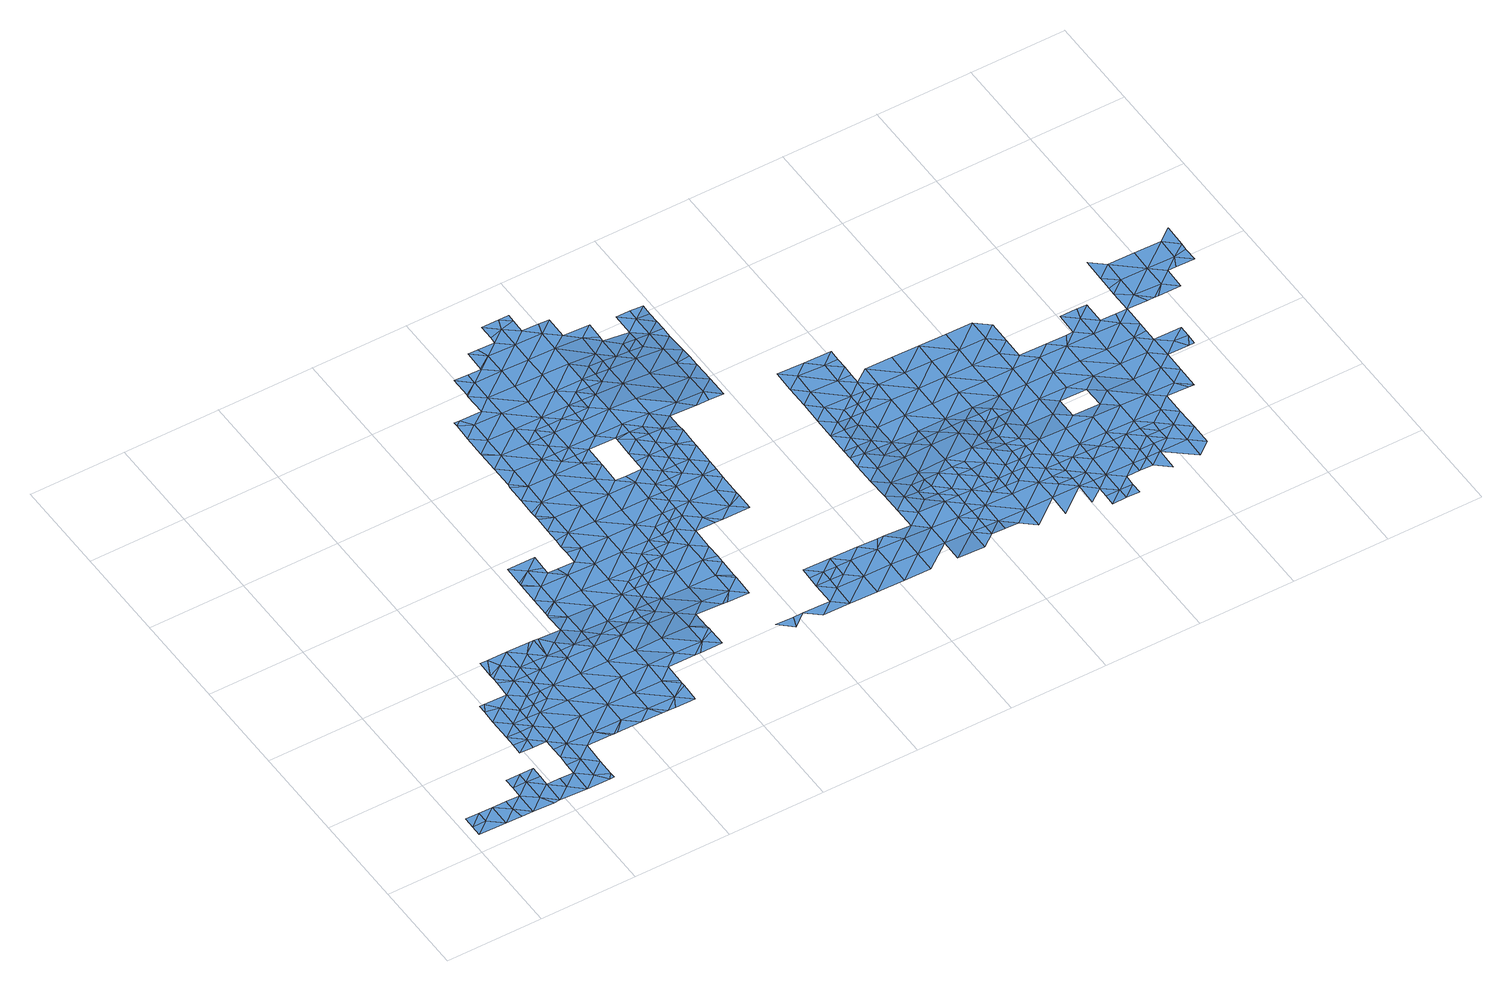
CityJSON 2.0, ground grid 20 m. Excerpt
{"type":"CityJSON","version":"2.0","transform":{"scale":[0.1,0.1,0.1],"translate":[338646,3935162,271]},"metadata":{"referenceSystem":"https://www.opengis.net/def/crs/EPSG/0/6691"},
"CityObjects":{
"waterbody1":{"type":"WaterBody","attributes":{"name":"6","class":"1140","function":"1","WaterBodyRiverFloodingRiskAttribute.description":"3","WaterBodyRiverFloodingRiskAttribute.rankOrg":"2","WaterBodyRiverFloodingRiskAttribute.adminType":"2","WaterBodyRiverFloodingRiskAttribute.scale":"L1"},"geometry":[{"type":"MultiSurface","lod":"1","boundaries":[[[0,1,2]],[[2,1,3]],[[3,1,4]],[[4,1,5]],[[1,6,5]],[[1,7,6]],[[8,9,10]],[[10,11,12]],[[13,11,14]],[[15,16,17]],[[18,15,19]],[[20,21,22]],[[23,24,25]],[[26,27,22]],[[28,29,24]],[[30,27,31]],[[32,33,29]],[[34,35,36]],[[36,37,38]],[[37,39,40]],[[41,42,43]],[[42,44,45]],[[42,46,44]],[[46,42,47]],[[47,42,39]],[[41,39,42]],[[40,48,37]],[[37,48,38]],[[38,48,49]],[[49,50,38]],[[51,38,50]],[[51,52,38]],[[36,38,52]],[[36,52,53]],[[53,54,36]],[[36,54,55]],[[55,34,36]],[[33,31,29]],[[27,29,31]],[[27,24,29]],[[56,57,58]],[[56,59,57]],[[56,60,59]],[[60,56,61]],[[62,61,56]],[[63,64,65]],[[65,64,66]],[[64,67,66]],[[68,69,70]],[[68,71,69]],[[72,71,68]],[[72,73,71]],[[74,73,72]],[[75,73,74]],[[75,76,73]],[[77,76,75]],[[78,79,80]],[[79,81,80]],[[82,81,79]],[[82,83,81]],[[84,83,82]],[[83,84,85]],[[84,3,85]],[[84,86,3]],[[86,84,75]],[[85,3,87]],[[3,88,87]],[[89,87,88]],[[89,60,87]],[[89,88,90]],[[88,91,90]],[[88,4,91]],[[91,4,92]],[[91,92,93]],[[92,94,93]],[[94,92,95]],[[5,95,92]],[[5,96,95]],[[97,96,5]],[[98,99,100]],[[99,98,101]],[[102,99,101]],[[99,102,103]],[[26,24,27]],[[26,25,24]],[[25,26,104]],[[22,104,26]],[[22,105,104]],[[21,105,22]],[[47,39,37]],[[47,106,46]],[[44,46,107]],[[45,43,42]],[[108,99,103]],[[100,99,109]],[[93,100,109]],[[91,93,109]],[[110,90,91]],[[90,111,89]],[[60,85,87]],[[60,112,85]],[[113,112,60]],[[112,114,83]],[[114,115,83]],[[114,116,115]],[[117,118,80]],[[119,80,118]],[[80,119,120]],[[121,122,123]],[[122,124,125]],[[125,124,126]],[[124,127,126]],[[127,124,128]],[[124,129,128]],[[129,130,128]],[[131,128,130]],[[132,128,131]],[[133,126,127]],[[126,133,134]],[[135,126,134]],[[136,135,134]],[[137,135,136]],[[138,139,125]],[[123,125,139]],[[140,141,73]],[[125,135,138]],[[137,136,141]],[[136,142,141]],[[71,141,142]],[[136,134,142]],[[131,130,66]],[[127,128,132]],[[135,125,126]],[[123,122,125]],[[112,83,85]],[[84,82,75]],[[115,81,83]],[[75,82,79]],[[80,81,117]],[[78,80,120]],[[79,77,75]],[[73,76,140]],[[86,75,74]],[[143,86,74]],[[86,143,144]],[[145,2,144]],[[86,144,2]],[[71,73,141]],[[142,69,71]],[[67,131,66]],[[146,62,56]],[[61,113,60]],[[60,89,59]],[[147,57,59]],[[58,146,56]],[[148,97,5]],[[6,148,5]],[[92,4,5]],[[3,4,88]],[[2,3,86]],[[7,1,0]],[[2,145,0]],[[130,65,66]],[[149,150,151]],[[150,149,107]],[[149,44,107]],[[152,150,107]],[[152,107,153]],[[46,153,107]],[[46,154,153]],[[46,155,154]],[[106,155,46]],[[156,155,106]],[[155,156,157]],[[156,158,157]],[[159,158,156]],[[160,158,159]],[[161,158,160]],[[158,161,162]],[[163,164,165]],[[163,166,164]],[[163,167,166]],[[168,167,163]],[[169,170,171]],[[170,163,171]],[[171,163,172]],[[173,171,172]],[[171,173,174]],[[175,174,156]],[[175,171,174]],[[175,176,171]],[[175,177,176]],[[47,177,175]],[[47,35,177]],[[35,47,37]],[[35,37,36]],[[178,177,35]],[[179,177,178]],[[178,35,34]],[[47,175,106]],[[179,176,177]],[[169,171,176]],[[180,28,166]],[[166,28,24]],[[166,24,181]],[[181,24,23]],[[182,183,184]],[[185,186,187]],[[186,185,188]],[[157,188,185]],[[157,162,188]],[[154,157,185]],[[185,189,154]],[[185,187,189]],[[189,187,190]],[[189,190,191]],[[190,192,191]],[[189,191,193]],[[189,193,153]],[[194,153,193]],[[195,32,29]],[[28,195,29]],[[168,163,170]],[[180,166,167]],[[181,164,166]],[[163,165,172]],[[174,159,156]],[[157,158,162]],[[175,156,106]],[[155,157,154]],[[153,154,189]],[[194,152,153]],[[192,196,191]],[[197,15,18]],[[197,16,15]],[[198,16,197]],[[14,16,198]],[[11,16,14]],[[16,11,17]],[[10,17,11]],[[9,17,10]],[[17,9,199]],[[9,200,199]],[[9,201,200]],[[202,201,9]],[[203,204,8]],[[204,9,8]],[[205,203,8]],[[206,203,205]],[[184,207,182]],[[182,207,10]],[[207,8,10]],[[12,182,10]],[[182,12,208]],[[208,12,209]],[[12,210,209]],[[12,211,210]],[[12,11,211]],[[13,211,11]],[[212,213,20]],[[213,212,210]],[[212,214,210]],[[212,27,214]],[[212,22,27]],[[30,214,27]],[[215,216,217]],[[218,183,182]],[[217,216,209]],[[214,217,209]],[[22,212,20]],[[210,214,209]],[[216,208,209]],[[182,208,218]],[[205,8,207]],[[219,220,221]],[[222,221,220]],[[110,221,222]],[[223,221,110]],[[223,200,221]],[[200,223,108]],[[108,223,99]],[[99,223,109]],[[108,224,200]],[[108,225,224]],[[225,108,103]],[[224,226,199]],[[226,15,199]],[[19,15,226]],[[223,110,109]],[[91,109,110]],[[110,222,90]],[[90,222,111]],[[111,222,227]],[[228,227,222]],[[229,230,111]],[[59,111,230]],[[59,89,111]],[[147,59,230]],[[111,227,229]],[[228,222,220]],[[219,221,201]],[[204,202,9]],[[201,221,200]],[[200,224,199]],[[15,17,199]],[[231,232,196]],[[196,232,191]],[[233,191,232]],[[191,233,234]],[[193,191,234]],[[235,233,232]],[[236,235,232]],[[232,237,236]],[[231,237,232]]]}]},
"waterbody2":{"type":"WaterBody","attributes":{"name":"6","class":"1140","function":"1","WaterBodyRiverFloodingRiskAttribute.description":"3","WaterBodyRiverFloodingRiskAttribute.rankOrg":"1","WaterBodyRiverFloodingRiskAttribute.adminType":"2","WaterBodyRiverFloodingRiskAttribute.scale":"L1"},"geometry":[{"type":"MultiSurface","lod":"1","boundaries":[[[238,239,240]],[[241,242,243]],[[244,243,245]],[[246,244,245]],[[247,248,249]],[[250,247,249]],[[239,251,240]],[[252,239,238]],[[238,253,252]],[[113,61,254]],[[62,146,255]],[[255,146,256]],[[252,253,257]],[[258,259,260]],[[258,260,261]],[[261,260,262]],[[263,264,265]],[[49,48,265]],[[53,52,266]],[[179,178,267]],[[268,34,269]],[[270,268,269]],[[271,272,273]],[[269,34,55]],[[51,50,274]],[[52,51,274]],[[50,49,265]],[[50,265,275]],[[263,43,264]],[[276,151,277]],[[265,264,278]],[[242,265,278]],[[242,278,243]],[[243,278,279]],[[280,281,282]],[[281,283,282]],[[284,280,282]],[[285,286,287]],[[288,284,282]],[[273,282,283]],[[289,290,291]],[[292,281,293]],[[294,295,296]],[[255,256,297]],[[297,256,298]],[[299,298,256]],[[298,299,300]],[[301,302,303]],[[303,302,304]],[[179,267,305]],[[305,267,306]],[[307,308,309]],[[307,32,310]],[[31,33,311]],[[312,32,195]],[[180,167,312]],[[168,313,167]],[[168,170,313]],[[314,201,202]],[[57,147,315]],[[316,57,315]],[[315,317,316]],[[315,230,317]],[[230,318,317]],[[58,57,319]],[[57,320,319]],[[321,319,320]],[[321,322,319]],[[322,146,319]],[[319,146,58]],[[147,230,315]],[[219,201,314]],[[113,114,112]],[[81,115,323]],[[114,254,116]],[[114,113,254]],[[61,62,255]],[[146,322,256]],[[324,255,297]],[[322,299,256]],[[325,301,303]],[[326,325,303]],[[327,326,303]],[[328,327,303]],[[316,320,57]],[[329,330,331]],[[317,318,332]],[[230,229,318]],[[227,228,333]],[[220,219,314]],[[334,333,335]],[[336,334,335]],[[202,204,314]],[[203,206,335]],[[337,335,206]],[[337,206,338]],[[338,206,205]],[[205,184,338]],[[184,183,338]],[[218,339,183]],[[218,208,339]],[[339,340,183]],[[340,339,341]],[[341,339,215]],[[216,215,339]],[[183,340,338]],[[184,205,207]],[[208,216,339]],[[342,215,217]],[[217,30,342]],[[341,215,342]],[[253,238,241]],[[343,344,345]],[[307,345,344]],[[309,345,307]],[[346,345,309]],[[346,309,270]],[[308,307,310]],[[32,312,310]],[[313,310,312]],[[312,167,313]],[[313,347,310]],[[180,312,28]],[[195,28,312]],[[33,32,311]],[[347,313,306]],[[313,305,306]],[[313,170,305]],[[305,170,169]],[[169,179,305]],[[176,179,169]],[[303,304,328]],[[348,328,304]],[[349,328,348]],[[331,349,329]],[[350,317,332]],[[350,332,330]],[[330,332,331]],[[332,334,331]],[[318,334,332]],[[334,318,333]],[[227,333,318]],[[229,227,318]],[[228,220,333]],[[333,220,314]],[[333,314,335]],[[307,311,32]],[[344,311,307]],[[341,311,344]],[[342,311,341]],[[342,31,311]],[[30,31,342]],[[214,30,217]],[[335,204,203]],[[335,314,204]],[[343,341,344]],[[255,324,351]],[[254,255,351]],[[255,254,61]],[[352,353,152]],[[151,150,354]],[[151,354,277]],[[41,43,263]],[[39,41,263]],[[40,39,263]],[[40,263,48]],[[48,263,265]],[[323,261,262]],[[351,258,261]],[[355,356,251]],[[355,357,356]],[[250,358,357]],[[331,328,349]],[[331,334,336]],[[359,360,361]],[[337,336,335]],[[338,340,337]],[[340,341,362]],[[361,360,363]],[[363,364,365]],[[362,341,343]],[[366,343,345]],[[367,368,364]],[[118,323,262]],[[323,118,117]],[[117,81,323]],[[115,116,323]],[[116,261,323]],[[351,261,116]],[[254,351,116]],[[248,369,249]],[[369,370,371]],[[370,369,248]],[[371,372,367]],[[372,368,367]],[[373,364,368]],[[373,365,364]],[[363,365,374]],[[363,374,361]],[[361,375,359]],[[359,375,327]],[[328,359,327]],[[331,359,328]],[[359,331,336]],[[359,336,360]],[[360,336,337]],[[340,360,337]],[[360,340,362]],[[360,362,363]],[[363,362,364]],[[364,362,343]],[[366,364,343]],[[364,366,367]],[[367,366,369]],[[376,369,366]],[[376,377,369]],[[346,377,376]],[[377,346,269]],[[377,269,54]],[[377,54,266]],[[377,266,249]],[[249,266,358]],[[358,266,356]],[[356,266,274]],[[356,274,275]],[[356,275,240]],[[240,275,242]],[[240,242,238]],[[238,242,241]],[[241,243,244]],[[369,371,367]],[[376,366,345]],[[346,376,345]],[[346,270,269]],[[55,54,269]],[[291,281,292]],[[281,291,283]],[[290,283,291]],[[53,266,54]],[[273,272,282]],[[272,288,282]],[[287,378,285]],[[287,379,378]],[[287,280,379]],[[287,281,280]],[[293,281,287]],[[293,287,286]],[[286,380,245]],[[380,381,245]],[[245,381,246]],[[293,286,245]],[[243,293,245]],[[279,293,243]],[[279,292,293]],[[292,279,382]],[[278,382,279]],[[264,382,278]],[[264,277,382]],[[264,276,277]],[[43,276,264]],[[45,276,43]],[[45,44,276]],[[44,149,276]],[[149,151,276]],[[150,152,354]],[[353,354,152]],[[353,295,354]],[[296,295,353]],[[369,377,249]],[[250,249,358]],[[357,358,356]],[[52,274,266]],[[274,50,275]],[[251,356,240]],[[275,265,242]],[[352,152,194]],[[383,382,277]],[[292,382,383]],[[295,383,354]],[[384,289,291]],[[354,383,277]],[[385,295,294]],[[385,384,295]],[[295,384,383]],[[383,384,291]],[[383,291,292]],[[353,352,233]],[[234,233,352]],[[194,193,234]],[[194,234,352]]]}]},
"waterbody3":{"type":"WaterBody","attributes":{"name":"6","class":"1140","function":"1","WaterBodyRiverFloodingRiskAttribute.description":"3","WaterBodyRiverFloodingRiskAttribute.rankOrg":"2","WaterBodyRiverFloodingRiskAttribute.adminType":"2","WaterBodyRiverFloodingRiskAttribute.scale":"L1"},"geometry":[{"type":"MultiSurface","lod":"1","boundaries":[[[386,387,388]],[[388,387,389]],[[390,391,389]],[[390,392,391]],[[391,393,394]],[[391,392,393]],[[395,394,393]],[[396,397,392]],[[395,393,398]],[[393,392,397]],[[398,393,397]],[[398,399,400]],[[399,401,400]],[[399,398,397]],[[402,397,396]],[[403,399,397]],[[401,399,404]],[[402,403,397]],[[396,405,402]],[[399,403,404]],[[405,406,402]],[[407,404,403]],[[402,408,403]],[[405,409,406]],[[408,410,403]],[[407,403,410]],[[408,402,406]],[[409,411,406]],[[412,410,408]],[[413,408,406]],[[411,413,406]],[[413,412,408]],[[414,415,412]],[[413,414,412]],[[416,417,411]],[[418,413,411]],[[414,419,415]],[[415,419,420]],[[416,421,417]],[[422,423,420]],[[424,414,413]],[[419,422,420]],[[414,425,419]],[[418,411,417]],[[422,426,423]],[[421,427,417]],[[428,423,426]],[[429,430,419]],[[419,430,422]],[[424,413,418]],[[414,424,425]],[[419,425,429]],[[428,431,432]],[[427,433,417]],[[434,418,417]],[[431,428,426]],[[433,434,417]],[[432,435,436]],[[430,437,422]],[[438,426,422]],[[439,425,424]],[[435,432,431]],[[440,424,418]],[[441,440,418]],[[441,418,434]],[[426,442,431]],[[437,438,422]],[[443,439,424]],[[444,435,431]],[[443,424,440]],[[445,444,431]],[[430,446,437]],[[426,438,442]],[[431,442,445]],[[439,443,447]],[[446,448,437]],[[449,442,438]],[[450,437,448]],[[437,451,438]],[[438,452,449]],[[451,452,438]],[[448,453,450]],[[437,450,451]],[[453,454,450]],[[455,456,457]],[[458,452,451]],[[457,456,459]],[[460,455,457]],[[461,450,454]],[[462,460,457]],[[463,460,462]],[[454,463,462]],[[459,464,457]],[[458,451,465]],[[451,450,466]],[[461,454,462]],[[464,459,467]],[[464,468,457]],[[462,457,468]],[[450,461,466]],[[465,451,466]],[[469,461,462]],[[462,468,469]],[[470,465,466]],[[471,472,461]],[[461,472,466]],[[473,469,468]],[[461,469,471]],[[474,470,466]],[[472,474,466]],[[468,475,473]],[[476,469,473]],[[475,477,473]],[[477,476,473]],[[472,478,474]],[[477,475,479]],[[472,480,478]],[[481,474,478]],[[476,477,482]],[[480,483,478]],[[483,484,478]],[[480,485,483]],[[481,478,484]]]}]},
"waterbody4":{"type":"WaterBody","attributes":{"name":"6","class":"1140","function":"1","WaterBodyRiverFloodingRiskAttribute.description":"3","WaterBodyRiverFloodingRiskAttribute.rankOrg":"3","WaterBodyRiverFloodingRiskAttribute.adminType":"2","WaterBodyRiverFloodingRiskAttribute.scale":"L1"},"geometry":[{"type":"MultiSurface","lod":"1","boundaries":[[[400,395,398]],[[486,394,487]],[[486,487,488]],[[488,487,401]],[[400,401,487]],[[394,395,487]],[[395,400,487]]]}]},
"waterbody5":{"type":"WaterBody","attributes":{"name":"6","class":"1140","function":"1","WaterBodyRiverFloodingRiskAttribute.description":"3","WaterBodyRiverFloodingRiskAttribute.rankOrg":"1","WaterBodyRiverFloodingRiskAttribute.adminType":"2","WaterBodyRiverFloodingRiskAttribute.scale":"L1"},"geometry":[{"type":"MultiSurface","lod":"1","boundaries":[[[425,439,429]],[[435,489,436]],[[429,446,430]],[[490,436,489]],[[429,439,491]],[[492,493,427]],[[493,434,433]],[[446,429,491]],[[433,427,493]],[[490,489,494]],[[439,447,491]],[[435,444,489]],[[495,440,441]],[[448,446,491]],[[495,434,493]],[[441,434,495]],[[496,494,489]],[[492,497,493]],[[444,496,489]],[[491,447,448]],[[443,498,447]],[[499,444,445]],[[498,440,495]],[[443,440,498]],[[445,442,499]],[[442,449,499]],[[493,500,495]],[[501,496,444]],[[447,502,448]],[[499,501,444]],[[447,498,502]],[[493,497,500]],[[449,452,499]],[[498,495,456]],[[501,503,496]],[[453,448,502]],[[497,504,500]],[[505,496,503]],[[455,460,498]],[[455,498,456]],[[502,498,460]],[[452,506,499]],[[456,495,507]],[[508,505,509]],[[463,453,502]],[[495,500,507]],[[509,505,503]],[[499,510,501]],[[463,502,460]],[[504,511,500]],[[459,456,507]],[[512,503,501]],[[458,506,452]],[[454,453,463]],[[513,509,503]],[[510,499,506]],[[514,507,500]],[[510,512,501]],[[507,467,459]],[[511,514,500]],[[458,465,506]],[[503,512,513]],[[515,510,506]],[[467,507,514]],[[516,517,518]],[[516,513,517]],[[513,512,517]],[[506,465,515]],[[519,512,510]],[[520,467,514]],[[464,467,520]],[[515,521,510]],[[511,522,514]],[[523,518,517]],[[515,465,470]],[[468,464,475]],[[475,464,520]],[[511,524,525]],[[512,519,517]],[[526,527,514]],[[514,527,520]],[[511,525,522]],[[476,471,469]],[[526,514,522]],[[470,474,515]],[[519,510,521]],[[517,528,523]],[[471,480,472]],[[527,479,520]],[[475,520,479]],[[471,476,529]],[[530,522,525]],[[531,521,515]],[[480,471,529]],[[532,515,474]],[[517,519,528]],[[476,482,529]],[[525,533,534]],[[535,536,527]],[[537,519,521]],[[525,538,530]],[[479,527,536]],[[539,538,525]],[[523,528,540]],[[539,525,534]],[[474,481,532]],[[531,515,532]],[[531,537,521]],[[480,529,485]],[[541,482,477]],[[529,482,485]],[[541,479,536]],[[477,479,541]],[[519,542,528]],[[535,543,536]],[[481,484,532]],[[537,542,519]],[[482,544,485]],[[528,545,540]],[[482,541,544]],[[546,531,532]],[[547,541,536]],[[483,485,548]],[[485,544,548]],[[484,483,548]],[[536,543,549]],[[550,537,531]],[[532,484,546]],[[545,528,542]],[[551,544,541]],[[552,549,543]],[[546,550,531]],[[547,536,549]],[[484,548,546]],[[537,553,542]],[[552,554,549]],[[555,553,537]],[[541,547,551]],[[555,537,550]],[[542,553,545]],[[548,544,556]],[[557,547,549]],[[544,551,556]],[[558,550,546]],[[559,549,554]],[[546,548,560]],[[547,561,551]],[[559,557,549]],[[560,548,556]],[[558,555,550]],[[562,559,554]],[[563,556,551]],[[561,563,551]],[[545,553,564]],[[547,557,561]],[[558,546,560]],[[555,565,553]],[[562,566,559]],[[567,568,569]],[[570,560,556]],[[571,555,558]],[[572,569,568]],[[572,573,574]],[[553,575,564]],[[566,576,559]],[[556,563,577]],[[565,555,571]],[[573,572,568]],[[578,558,560]],[[559,579,557]],[[561,557,580]],[[581,571,558]],[[582,577,563]],[[576,579,559]],[[570,556,577]],[[570,578,560]],[[575,553,565]],[[568,583,573]],[[578,581,558]],[[584,565,571]],[[566,585,576]],[[581,584,571]],[[580,557,579]],[[585,586,576]],[[587,582,580]],[[583,568,588]],[[568,589,588]],[[590,565,584]],[[575,565,590]],[[587,580,579]],[[570,577,591]],[[592,581,578]],[[577,582,591]],[[593,579,576]],[[594,595,586]],[[596,576,586]],[[595,583,588]],[[594,583,595]],[[591,597,570]],[[570,598,578]],[[589,599,588]],[[582,587,591]],[[596,586,595]],[[593,576,596]],[[587,579,593]],[[598,570,597]],[[595,588,600]],[[588,599,600]],[[587,601,591]],[[593,601,587]],[[592,578,598]],[[602,595,600]],[[596,595,602]],[[603,592,598]],[[604,596,602]],[[597,591,605]],[[593,596,604]],[[597,606,598]],[[591,601,605]],[[607,601,593]],[[606,597,605]],[[608,593,604]],[[603,598,609]],[[610,598,606]],[[609,598,610]],[[611,608,604]],[[593,608,607]],[[612,613,609]],[[605,601,614]],[[612,609,610]],[[614,601,607]],[[612,615,613]],[[606,605,616]],[[608,611,617]],[[617,618,608]],[[608,618,607]],[[617,611,619]],[[616,605,614]],[[612,610,620]],[[610,606,621]],[[622,614,607]],[[612,623,615]],[[621,606,616]],[[622,607,618]],[[620,610,621]],[[612,620,623]],[[622,624,614]],[[614,624,616]],[[624,625,616]],[[620,621,626]],[[625,627,616]],[[616,627,621]],[[622,628,624]],[[629,626,621]],[[628,622,630]],[[621,627,629]],[[631,624,628]],[[632,628,630]],[[632,631,628]],[[632,630,633]],[[634,635,629]],[[636,629,635]],[[637,638,636]],[[638,637,639]],[[636,635,637]],[[640,641,639]],[[635,634,642]],[[639,637,640]],[[643,637,635]],[[644,635,642]],[[644,643,635]],[[643,640,637]],[[642,645,644]],[[644,645,646]],[[647,640,643]],[[644,648,643]],[[644,646,648]],[[648,649,643]],[[643,650,647]],[[649,648,651]],[[643,649,650]],[[652,649,651]],[[653,649,652]],[[650,649,654]],[[654,649,653]],[[654,655,650]]]}]},
"waterbody6":{"type":"WaterBody","attributes":{"name":"6","class":"1140","function":"1","WaterBodyRiverFloodingRiskAttribute.description":"3","WaterBodyRiverFloodingRiskAttribute.rankOrg":"2","WaterBodyRiverFloodingRiskAttribute.adminType":"2","WaterBodyRiverFloodingRiskAttribute.scale":"L1"},"geometry":[{"type":"MultiSurface","lod":"1","boundaries":[[[656,657,658]],[[496,505,494]],[[659,660,518]],[[516,518,661]],[[509,513,516]],[[509,516,661]],[[505,508,662]],[[663,664,656]],[[665,508,661]],[[661,666,665]],[[660,666,661]],[[660,664,666]],[[656,664,660]],[[657,656,660]],[[659,657,660]],[[658,667,656]],[[663,656,667]],[[661,508,509]],[[661,518,660]],[[490,494,662]],[[490,662,668]],[[665,668,662]],[[669,668,665]],[[670,671,664]],[[670,664,663]],[[494,505,662]],[[665,662,508]],[[666,669,665]],[[671,669,666]],[[664,671,666]]]}]},
"waterbody7":{"type":"WaterBody","attributes":{"name":"6","class":"1140","function":"1","WaterBodyRiverFloodingRiskAttribute.description":"3","WaterBodyRiverFloodingRiskAttribute.rankOrg":"2","WaterBodyRiverFloodingRiskAttribute.adminType":"2","WaterBodyRiverFloodingRiskAttribute.scale":"L1"},"geometry":[{"type":"MultiSurface","lod":"1","boundaries":[[[672,673,674]],[[573,675,574]],[[573,583,675]],[[585,566,675]],[[538,543,676]],[[677,678,672]],[[554,552,679]],[[552,543,679]],[[562,554,680]],[[574,675,566]],[[574,566,680]],[[680,566,562]],[[586,585,594]],[[594,585,675]],[[583,594,675]],[[681,678,677]],[[680,678,681]],[[522,530,526]],[[526,530,676]],[[676,527,526]],[[530,538,676]],[[572,574,681]],[[682,572,681]],[[679,678,680]],[[678,679,538]],[[539,678,538]],[[683,673,672]],[[539,534,678]],[[535,676,543]],[[679,543,538]],[[680,554,679]],[[681,574,680]],[[535,527,676]],[[682,681,677]],[[534,683,672]],[[674,684,672]],[[685,684,674]],[[572,682,569]],[[684,677,672]],[[678,534,672]]]}]}
},
"vertices":[
[403,100,36],[431,123,36],[375,124,36],[376,170,36],[432,169,36],[488,122,36],[459,99,36],[447,99,36],[606,397,28],[605,351,29],[663,396,28],[720,395,28],[720,441,28],[748,389,28],[748,371,28],[718,303,29],[719,349,28],[662,350,28],[746,279,29],[701,280,29],[806,463,28],[863,462,28],[835,485,28],[865,578,27],[836,578,27],[864,554,27],[835,532,28],[779,533,28],[808,602,27],[780,579,27],[750,533,28],[751,556,27],[752,603,27],[751,579,27],[698,742,27],[726,765,27],[670,766,27],[727,811,26],[670,812,26],[756,834,25],[728,834,25],[756,857,24],[785,856,24],[757,880,24],[813,879,22],[785,879,23],[841,855,22],[784,810,26],[699,835,25],[671,835,25],[643,836,25],[642,813,26],[642,789,26],[641,766,26],[641,743,26],[669,743,27],[321,310,36],[350,332,36],[322,333,36],[378,309,36],[321,264,36],[293,287,36],[293,310,36],[5,61,36],[5,38,36],[33,61,36],[33,38,36],[4,15,36],[288,21,34],[280,10,34],[288,10,34],[260,34,34],[288,56,35],[261,80,36],[289,102,36],[261,126,36],[233,103,36],[233,126,36],[205,150,36],[233,150,36],[206,173,36],[234,196,36],[262,172,36],[263,218,36],[319,171,36],[320,217,36],[318,125,36],[376,216,36],[433,215,37],[377,263,36],[434,262,36],[490,214,38],[489,168,37],[518,191,38],[517,151,37],[517,144,37],[517,136,37],[516,98,36],[584,189,39],[603,212,39],[574,190,39],[631,189,39],[632,225,38],[632,235,38],[863,508,28],[863,498,28],[840,809,24],[842,901,20],[604,258,37],[546,213,39],[491,260,36],[435,308,35],[292,241,36],[292,264,36],[263,241,36],[235,219,36],[235,242,36],[206,196,36],[178,197,36],[177,174,36],[177,151,36],[119,105,36],[119,82,36],[148,105,36],[118,59,36],[147,82,36],[146,36,36],[118,13,36],[90,37,36],[90,60,36],[62,60,36],[61,14,36],[93,13,36],[162,12,35],[174,12,35],[175,58,36],[203,35,35],[203,58,36],[176,81,36],[176,104,36],[232,80,36],[232,57,35],[231,11,34],[340,101,36],[346,101,36],[352,101,36],[293,333,36],[378,332,35],[475,99,36],[814,902,21],[843,925,19],[814,925,21],[871,924,16],[899,900,16],[898,854,18],[897,808,20],[896,762,23],[954,807,18],[953,761,21],[924,738,21],[950,738,21],[981,737,21],[982,783,19],[838,670,27],[866,647,27],[866,661,27],[837,624,27],[809,648,27],[810,671,27],[810,717,27],[810,694,27],[839,717,26],[867,693,27],[867,707,26],[868,739,24],[840,763,25],[811,740,26],[783,764,27],[754,741,27],[783,741,27],[809,625,27],[865,600,27],[664,442,28],[636,466,28],[635,443,28],[955,853,15],[983,856,15],[983,876,14],[983,830,16],[955,899,12],[984,922,8],[956,946,9],[985,945,8],[928,923,12],[899,924,14],[780,602,27],[985,968,7],[747,325,29],[747,333,28],[661,304,31],[605,305,32],[577,328,31],[577,351,30],[578,398,29],[578,375,29],[607,420,28],[578,421,28],[635,420,28],[693,465,28],[721,488,28],[749,464,28],[748,418,28],[778,486,28],[790,463,28],[750,510,28],[693,511,28],[693,488,28],[722,511,28],[664,465,28],[548,329,32],[520,329,32],[548,306,34],[491,307,34],[547,259,38],[633,281,33],[632,243,37],[689,280,30],[463,330,33],[492,330,33],[435,331,34],[407,331,35],[985,991,6],[957,992,8],[928,969,9],[928,946,11],[929,1015,9],[958,1015,8],[986,1014,7],
[559,907,24],[530,884,24],[558,860,25],[588,929,24],[616,906,24],[616,952,24],[588,975,23],[617,998,23],[589,979,23],[527,738,26],[527,699,26],[556,722,26],[528,745,26],[529,838,25],[531,921,24],[542,930,24],[264,265,36],[265,311,36],[266,357,36],[531,930,24],[189,289,36],[179,289,36],[179,273,36],[207,266,36],[178,243,36],[728,857,25],[729,903,23],[671,858,25],[613,767,26],[754,736,27],[697,708,27],[669,720,27],[697,696,27],[761,1111,21],[740,1111,21],[761,1095,21],[614,813,26],[615,859,25],[785,902,23],[786,949,22],[672,904,24],[673,951,23],[703,1066,21],[731,1042,21],[732,1088,21],[760,1065,21],[704,1080,21],[646,1023,22],[646,1021,22],[675,1043,22],[704,1112,21],[817,1064,20],[795,1064,21],[788,1041,20],[730,996,22],[674,997,23],[873,1016,18],[844,994,18],[872,981,17],[237,334,36],[237,343,36],[254,380,36],[238,381,36],[411,562,29],[410,521,29],[439,539,29],[410,516,29],[782,718,27],[753,695,27],[724,626,27],[717,649,27],[696,650,27],[753,649,27],[723,580,27],[780,625,27],[781,671,27],[549,352,31],[379,355,35],[360,378,35],[408,378,32],[436,354,33],[322,356,36],[351,379,35],[341,379,35],[294,380,36],[206,219,36],[237,322,36],[468,561,29],[467,530,29],[467,515,29],[438,493,29],[409,430,30],[408,424,30],[437,446,30],[436,400,31],[492,353,31],[493,399,30],[550,398,29],[494,445,29],[551,444,28],[607,443,28],[665,489,28],[608,490,28],[665,535,28],[722,534,28],[610,582,27],[666,581,27],[667,627,27],[668,673,27],[753,671,27],[410,512,29],[409,470,29],[408,417,30],[236,288,36],[900,947,13],[872,970,16],[843,948,18],[529,835,25],[557,814,26],[528,792,26],[556,768,26],[495,492,29],[551,491,28],[523,514,28],[609,536,27],[552,537,28],[553,583,27],[524,560,27],[611,628,27],[554,629,27],[525,607,27],[555,675,26],[526,662,26],[526,653,26],[526,641,27],[525,579,27],[524,542,28],[488,515,28],[611,674,26],[612,721,26],[647,1067,22],[667,1066,22],[618,1021,23],[589,1022,23],[730,950,23],[787,995,21],[816,1017,20],[819,1017,19],
[744,187,27],[772,163,27],[780,186,27],[801,186,27],[829,162,27],[858,185,27],[885,161,27],[886,207,27],[858,231,27],[887,230,27],[942,160,27],[943,206,27],[915,230,27],[944,252,28],[915,253,28],[916,276,28],[1000,205,27],[1000,251,27],[973,275,27],[999,159,27],[1056,204,25],[1015,274,26],[1057,250,25],[1055,158,26],[1029,274,26],[1113,203,23],[1086,273,23],[1114,249,22],[1115,295,22],[1087,319,21],[1112,157,25],[1170,202,21],[1170,248,20],[1115,342,21],[1088,365,19],[1169,156,23],[1116,388,18],[1088,412,16],[1171,294,20],[1143,318,20],[1117,434,15],[1197,178,22],[1089,458,14],[1144,341,19],[1144,364,18],[1118,480,14],[1090,483,14],[1198,201,21],[1198,225,21],[1118,503,13],[1090,504,13],[1173,387,15],[1174,433,13],[1172,318,19],[1199,271,20],[1199,248,20],[1146,457,13],[1200,294,20],[1147,503,12],[1146,480,12],[1172,364,17],[1200,317,19],[1201,363,18],[1174,456,12],[1230,386,18],[1230,432,16],[1202,456,13],[1229,363,19],[1257,362,19],[1256,293,20],[1256,270,20],[1285,292,20],[1231,455,14],[1284,269,20],[1257,316,20],[1286,385,19],[1285,339,20],[1257,339,19],[1313,292,20],[1259,455,14],[1287,431,17],[1312,269,20],[1313,315,19],[1314,361,19],[1287,454,15],[1315,384,18],[1315,407,17],[1342,338,19],[1316,454,14],[1342,314,19],[1342,361,18],[1370,337,19],[1344,430,15],[1370,314,19],[1343,407,16],[1344,453,14],[1371,360,18],[1372,430,14],[1372,453,14],[1372,406,16],
[859,254,28],[887,253,28],[859,277,28],
[1119,527,13],[1091,550,13],[1172,341,19],[1226,178,21],[1226,201,20],[1119,550,13],[1227,247,20],[1148,549,11],[1254,177,20],[1228,293,20],[1175,479,11],[1283,200,20],[1175,526,10],[1229,340,19],[1176,572,10],[1282,154,20],[1148,572,11],[1231,478,12],[1284,246,20],[1148,595,11],[1177,595,10],[1232,525,11],[1340,199,20],[1233,571,10],[1205,594,10],[1340,245,20],[1288,477,13],[1205,617,10],[1234,617,10],[1206,641,10],[1290,570,10],[1341,291,20],[1289,523,11],[1368,222,20],[1235,663,10],[1339,153,20],[1396,198,20],[1369,245,20],[1369,268,20],[1290,616,10],[1343,384,17],[1397,221,20],[1345,522,11],[1345,476,12],[1395,152,20],[1424,174,20],[1397,267,20],[1398,290,20],[1346,569,10],[1425,221,20],[1425,197,20],[1291,662,10],[1399,337,19],[1347,615,10],[1426,267,20],[1400,383,16],[1348,661,10],[1401,475,12],[1455,336,18],[1400,429,14],[1455,289,19],[1402,521,11],[1456,382,16],[1454,266,20],[1404,614,10],[1482,266,19],[1403,568,10],[1457,428,14],[1512,335,18],[1459,520,11],[1511,288,19],[1458,474,12],[1484,358,17],[1511,265,19],[1485,404,14],[1405,660,10],[1460,613,10],[1539,265,19],[1565,149,20],[1566,195,20],[1537,172,20],[1515,473,12],[1460,567,10],[1538,195,20],[1567,218,20],[1538,218,20],[1461,659,10],[1568,287,18],[1514,427,14],[1515,519,11],[1569,334,17],[1541,357,16],[1487,543,11],[1542,403,14],[1595,217,20],[1488,589,10],[1567,264,19],[1596,264,19],[1570,380,16],[1623,194,20],[1622,148,20],[1489,635,10],[1570,426,14],[1544,542,11],[1625,332,17],[1595,241,19],[1624,240,19],[1625,286,18],[1571,472,12],[1572,518,11],[1651,170,20],[1652,216,19],[1626,379,15],[1652,263,18],[1586,541,11],[1653,309,17],[1627,425,14],[1628,471,12],[1683,378,15],[1682,331,16],[1601,541,11],[1629,517,12],[1699,308,16],[1630,564,11],[1602,587,11],[1684,424,14],[1637,587,11],[1685,470,12],[1710,309,16],[1711,354,16],[1710,308,16],[1657,540,11],[1685,516,11],[1712,400,14],[1658,586,11],[1712,446,13],[1713,473,12],[1690,539,11],[1713,493,12],[1740,423,14],[1714,539,11],[1756,399,14],[1769,445,14],[1769,421,14],[1768,399,14],[1757,538,10],[1743,562,11],[1715,585,10],[1744,608,10],[1715,601,10],[1716,631,10],[1745,654,10],[1717,678,10],[1771,538,10],[1800,607,10],[1800,561,10],[1779,538,10],[1827,537,10],[1801,653,10],[1828,583,10],[1857,606,10],[1858,652,9],[1845,583,10],[1885,582,10],[1885,612,9],[1886,628,9],[1887,675,9],
[1179,710,10],[1207,687,10],[1207,710,10],[1206,664,10],[1178,664,10],[1177,618,10],[1120,573,12],[1151,734,11],[1122,711,12],[1120,619,12],[1121,665,12],[1208,733,10],[1092,596,12],[1093,643,12],[1094,735,12],[1093,689,12],
[1452,151,20],[1423,128,20],[1452,128,20],[1567,241,19],[1397,244,20],[1481,173,20],[1453,197,20],[1454,243,20],[1510,242,20],[1510,196,20],[1509,173,20],[1424,151,20],[1480,150,20],[1480,127,20]
]}
